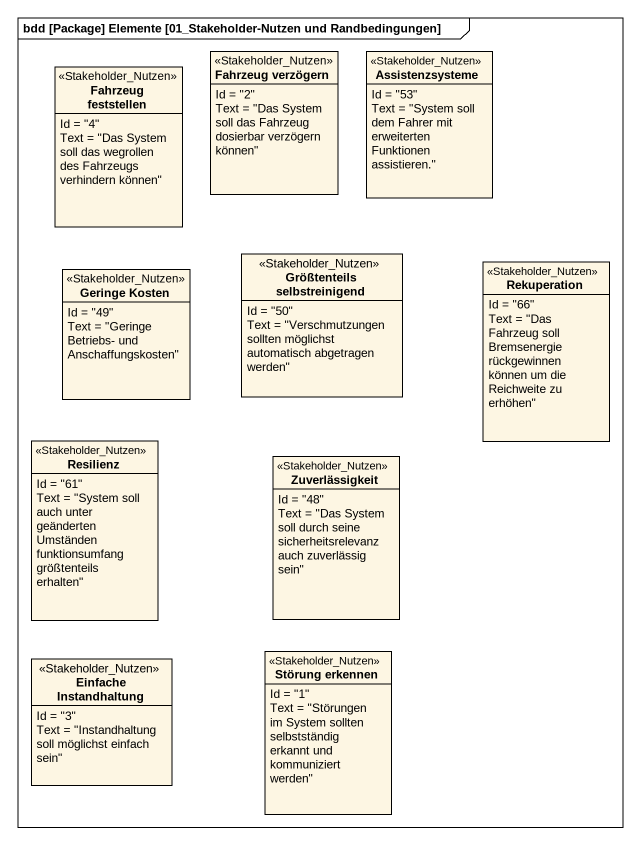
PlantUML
@startuml
mainframe bdd [Package] Elemente [01_Stakeholder-Nutzen und Randbedingungen]
hide circle
hide empty members
class "Fahrzeug feststellen" as Fahrzeug_feststellen <<Stakeholder_Nutzen>> {
  Id = "4"
  Text = "Das System soll das wegrollen des Fahrzeugs verhindern können"
}
class "Fahrzeug verzögern" as Fahrzeug_verzögern <<Stakeholder_Nutzen>> {
  Id = "2"
  Text = "Das System soll das Fahrzeug dosierbar verzögern können"
}
class Assistenzsysteme <<Stakeholder_Nutzen>> {
  Id = "53"
  Text = "System soll dem Fahrer mit erweiterten Funktionen assistieren."
}
class "Geringe Kosten" as Geringe_Kosten <<Stakeholder_Nutzen>> {
  Id = "49"
  Text = "Geringe Betriebs- und Anschaffungskosten"
}
class "Größtenteils selbstreinigend" as Größtenteils_selbstreinigend <<Stakeholder_Nutzen>> {
  Id = "50"
  Text = "Verschmutzungen sollten möglichst automatisch abgetragen werden"
}
class Rekuperation <<Stakeholder_Nutzen>> {
  Id = "66"
  Text = "Das Fahrzeug soll Bremsenergie rückgewinnen können um die Reichweite zu erhöhen"
}
class Resilienz <<Stakeholder_Nutzen>> {
  Id = "61"
  Text = "System soll auch unter geänderten Umständen funktionsumfang größtenteils erhalten"
}
class Zuverlässigkeit <<Stakeholder_Nutzen>> {
  Id = "48"
  Text = "Das System soll durch seine sicherheitsrelevanz auch zuverlässig sein"
}
class "Einfache Instandhaltung" as Einfache_Instandhaltung <<Stakeholder_Nutzen>> {
  Id = "3"
  Text = "Instandhaltung soll möglichst einfach sein"
}
class "Störung erkennen" as Störung_erkennen <<Stakeholder_Nutzen>> {
  Id = "1"
  Text = "Störungen im System sollten selbstständig erkannt und kommuniziert werden"
}
@enduml
